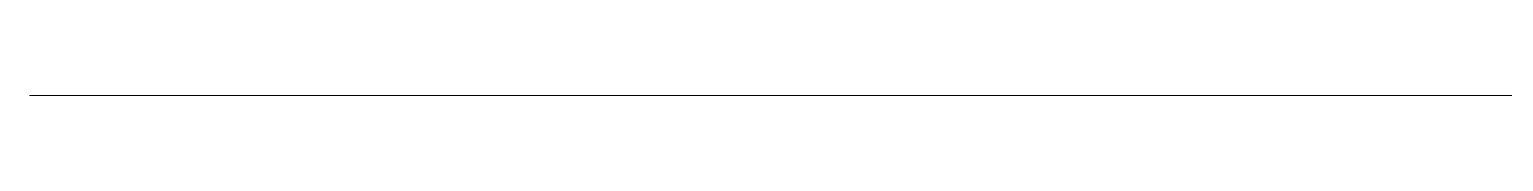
# Model space of a CAD drawing. Header units: metres. Extents: x 0 to 105485, y 0 to 425721.
# Drawn here: x 104743.215 to 104744.017, y 425156.426 to 425156.426 of the extents above; entities that cross this region are included whole.
import ezdxf

# ---------------------------------------------------------------- set-up
doc = ezdxf.new("R2010")
doc.units = ezdxf.units.M
doc.header["$MEASUREMENT"] = 0
doc.layers.add('B-XX-MO-ONDERZOEK_SONDERING-G', color=90, linetype='Continuous', lineweight=18)

msp = doc.modelspace()

# ---------------------------------------------------------------- linework, layer by layer
at = {"layer": 'B-XX-MO-ONDERZOEK_SONDERING-G', "color": 0, "true_color": 0xd62828}
for points in [[(104743.2466, 425156.426, 2.22), (104743.2874, 425156.426, 2.21), (104743.3861, 425156.426, 2.2), (104743.5102, 425156.426, 2.19), (104743.5962, 425156.426, 2.18), (104743.6458, 425156.426, 2.17), (104743.6787, 425156.426, 2.16), (104743.6783, 425156.426, 2.15), (104743.6724, 425156.426, 2.14), (104743.6632, 425156.426, 2.13), (104743.6525, 425156.426, 2.12), (104743.6379, 425156.426, 2.11), (104743.6077, 425156.426, 2.1), (104743.5903, 425156.426, 2.09), (104743.5713, 425156.426, 2.08), (104743.5483, 425156.426, 2.07), (104743.5281, 425156.426, 2.06), (104743.5043, 425156.426, 2.05), (104743.4821, 425156.426, 2.04), (104743.4428, 425156.426, 2.03), (104743.425, 425156.426, 2.02), (104743.4056, 425156.426, 2.01), (104743.3857, 425156.426, 2), (104743.3691, 425156.426, 1.99), (104743.354, 425156.426, 1.98), (104743.339, 425156.426, 1.97), (104743.3183, 425156.426, 1.96), (104743.2989, 425156.426, 1.95), (104743.2957, 425156.426, 1.94), (104743.2906, 425156.426, 1.93), (104743.2882, 425156.426, 1.92), (104743.2854, 425156.426, 1.91), (104743.2815, 425156.426, 1.9), (104743.2775, 425156.426, 1.89), (104743.2735, 425156.426, 1.88), (104743.2704, 425156.426, 1.87), (104743.2672, 425156.426, 1.86), (104743.2632, 425156.426, 1.85), (104743.2617, 425156.426, 1.84), (104743.2605, 425156.426, 1.83), (104743.2597, 425156.426, 1.82), (104743.2593, 425156.426, 1.81), (104743.2593, 425156.426, 1.8), (104743.2595, 425156.426, 1.79), (104743.2597, 425156.426, 1.78), (104743.2601, 425156.426, 1.77), (104743.2601, 425156.426, 1.76), (104743.2605, 425156.426, 1.75), (104743.2609, 425156.426, 1.74), (104743.2609, 425156.426, 1.73), (104743.2613, 425156.426, 1.72), (104743.2613, 425156.426, 1.71), (104743.2617, 425156.426, 1.7), (104743.2617, 425156.426, 1.69), (104743.2617, 425156.426, 1.68), (104743.2617, 425156.426, 1.67), (104743.2617, 425156.426, 1.66), (104743.2617, 425156.426, 1.65), (104743.262, 425156.426, 1.64), (104743.2636, 425156.426, 1.63), (104743.2636, 425156.426, 1.62), (104743.264, 425156.426, 1.61), (104743.2644, 425156.426, 1.6), (104743.2652, 425156.426, 1.59), (104743.2644, 425156.426, 1.58), (104743.2632, 425156.426, 1.57), (104743.2613, 425156.426, 1.56), (104743.2617, 425156.426, 1.55), (104743.2609, 425156.426, 1.54), (104743.2601, 425156.426, 1.53), (104743.2585, 425156.426, 1.52), (104743.2577, 425156.426, 1.51), (104743.2573, 425156.426, 1.5), (104743.2565, 425156.426, 1.49), (104743.2553, 425156.426, 1.48), (104743.2537, 425156.426, 1.47), (104743.2525, 425156.426, 1.46), (104743.2525, 425156.426, 1.45), (104743.2525, 425156.426, 1.44), (104743.2526, 425156.426, 1.43), (104743.2527, 425156.426, 1.42), (104743.2541, 425156.426, 1.41), (104743.2545, 425156.426, 1.4), (104743.2577, 425156.426, 1.39), (104743.264, 425156.426, 1.38), (104743.2708, 425156.426, 1.37), (104743.2779, 425156.426, 1.36), (104743.2918, 425156.426, 1.35), (104743.2981, 425156.426, 1.34), (104743.3029, 425156.426, 1.33), (104743.3084, 425156.426, 1.32), (104743.3124, 425156.426, 1.31), (104743.316, 425156.426, 1.3), (104743.3199, 425156.426, 1.29), (104743.3235, 425156.426, 1.28), (104743.3211, 425156.426, 1.27), (104743.3172, 425156.426, 1.26), (104743.3116, 425156.426, 1.25), (104743.3064, 425156.426, 1.241), (104743.3021, 425156.426, 1.231), (104743.2953, 425156.426, 1.221), (104743.2946, 425156.426, 1.211), (104743.2945, 425156.426, 1.201), (104743.2952, 425156.426, 1.191), (104743.2959, 425156.426, 1.181), (104743.2973, 425156.426, 1.171), (104743.2989, 425156.426, 1.161), (104743.2979, 425156.426, 1.151), (104743.298, 425156.426, 1.141), (104743.298, 425156.426, 1.131), (104743.2981, 425156.426, 1.121), (104743.2989, 425156.426, 1.111), (104743.3009, 425156.426, 1.101), (104743.3005, 425156.426, 1.091), (104743.2906, 425156.426, 1.081), (104743.2898, 425156.426, 1.071), (104743.2898, 425156.426, 1.061), (104743.2898, 425156.426, 1.051), (104743.2898, 425156.426, 1.041), (104743.2899, 425156.426, 1.031), (104743.29, 425156.426, 1.021), (104743.291, 425156.426, 1.011), (104743.2914, 425156.426, 1.001), (104743.2922, 425156.426, 0.991), (104743.2918, 425156.426, 0.981), (104743.2906, 425156.426, 0.971), (104743.2886, 425156.426, 0.961), (104743.2878, 425156.426, 0.951), (104743.287, 425156.426, 0.941), (104743.2866, 425156.426, 0.931), (104743.2858, 425156.426, 0.921), (104743.2846, 425156.426, 0.911), (104743.2831, 425156.426, 0.901), (104743.2823, 425156.426, 0.891), (104743.2823, 425156.426, 0.881), (104743.2822, 425156.426, 0.871), (104743.2823, 425156.426, 0.861), (104743.2823, 425156.426, 0.851), (104743.2823, 425156.426, 0.841), (104743.2827, 425156.426, 0.831), (104743.2823, 425156.426, 0.821), (104743.2807, 425156.426, 0.811), (104743.2779, 425156.426, 0.801), (104743.2771, 425156.426, 0.791), (104743.2751, 425156.426, 0.781), (104743.2748, 425156.426, 0.771), (104743.2749, 425156.426, 0.761), (104743.2749, 425156.426, 0.751), (104743.2751, 425156.426, 0.741), (104743.2755, 425156.426, 0.731), (104743.2767, 425156.426, 0.721), (104743.2771, 425156.426, 0.711), (104743.2775, 425156.426, 0.701), (104743.2773, 425156.426, 0.691), (104743.2771, 425156.426, 0.681), (104743.2771, 425156.426, 0.671), (104743.2763, 425156.426, 0.661), (104743.2759, 425156.426, 0.651), (104743.2743, 425156.426, 0.641), (104743.2724, 425156.426, 0.631), (104743.2704, 425156.426, 0.621), (104743.2684, 425156.426, 0.611), (104743.2644, 425156.426, 0.601), (104743.2617, 425156.426, 0.591), (104743.2601, 425156.426, 0.581), (104743.2585, 425156.426, 0.571), (104743.2565, 425156.426, 0.561), (104743.2545, 425156.426, 0.551), (104743.2517, 425156.426, 0.541), (104743.2458, 425156.426, 0.531), (104743.2434, 425156.426, 0.521), (104743.2414, 425156.426, 0.511), (104743.2387, 425156.426, 0.501), (104743.2367, 425156.426, 0.491), (104743.2355, 425156.426, 0.481), (104743.2353, 425156.426, 0.471), (104743.2352, 425156.426, 0.461), (104743.2354, 425156.426, 0.451), (104743.2357, 425156.426, 0.441), (104743.2363, 425156.426, 0.431), (104743.2367, 425156.426, 0.421), (104743.2363, 425156.426, 0.411), (104743.2359, 425156.426, 0.401), (104743.2351, 425156.426, 0.391), (104743.2335, 425156.426, 0.381), (104743.2334, 425156.426, 0.371), (104743.2334, 425156.426, 0.361), (104743.2335, 425156.426, 0.351), (104743.2335, 425156.426, 0.341), (104743.2343, 425156.426, 0.331), (104743.2347, 425156.426, 0.321), (104743.2351, 425156.426, 0.311), (104743.2355, 425156.426, 0.301), (104743.2363, 425156.426, 0.291), (104743.2367, 425156.426, 0.281), (104743.2367, 425156.426, 0.271), (104743.2371, 425156.426, 0.261), (104743.2369, 425156.426, 0.251), (104743.2367, 425156.426, 0.241), (104743.2367, 425156.426, 0.231), (104743.2359, 425156.426, 0.221), (104743.2351, 425156.426, 0.211), (104743.2335, 425156.426, 0.201), (104743.233, 425156.426, 0.191), (104743.233, 425156.426, 0.181), (104743.2331, 425156.426, 0.171), (104743.2332, 425156.426, 0.161), (104743.2335, 425156.426, 0.151), (104743.2351, 425156.426, 0.141), (104743.2375, 425156.426, 0.131), (104743.2387, 425156.426, 0.121), (104743.2398, 425156.426, 0.111), (104743.241, 425156.426, 0.101), (104743.241, 425156.426, 0.091), (104743.2414, 425156.426, 0.081), (104743.2426, 425156.426, 0.071), (104743.2442, 425156.426, 0.061), (104743.2454, 425156.426, 0.051), (104743.2482, 425156.426, 0.041), (104743.2498, 425156.426, 0.031), (104743.2506, 425156.426, 0.021), (104743.2504, 425156.426, 0.011), (104743.2502, 425156.426, 0.001), (104743.2502, 425156.426, -0.009), (104743.2498, 425156.426, -0.019), (104743.2494, 425156.426, -0.029), (104743.2498, 425156.426, -0.039), (104743.2492, 425156.426, -0.049), (104743.2486, 425156.426, -0.059), (104743.247, 425156.426, -0.069), (104743.2438, 425156.426, -0.079), (104743.2422, 425156.426, -0.089), (104743.2406, 425156.426, -0.099), (104743.2387, 425156.426, -0.109), (104743.2367, 425156.426, -0.119), (104743.2311, 425156.426, -0.129), (104743.2287, 425156.426, -0.139), (104743.2264, 425156.426, -0.149), (104743.2248, 425156.426, -0.159), (104743.2236, 425156.426, -0.169), (104743.222, 425156.426, -0.179), (104743.2208, 425156.426, -0.189), (104743.2184, 425156.426, -0.199), (104743.2176, 425156.426, -0.209), (104743.2173, 425156.426, -0.219), (104743.2165, 425156.426, -0.229), (104743.2161, 425156.426, -0.239), (104743.2157, 425156.426, -0.249), (104743.2153, 425156.426, -0.259), (104743.2151, 425156.426, -0.269), (104743.215, 425156.426, -0.279), (104743.215, 425156.426, -0.289), (104743.215, 425156.426, -0.299), (104743.215, 425156.426, -0.309), (104743.2151, 425156.426, -0.319), (104743.2153, 425156.426, -0.329), (104743.2157, 425156.426, -0.339), (104743.2157, 425156.426, -0.349), (104743.2161, 425156.426, -0.359), (104743.2165, 425156.426, -0.369), (104743.2169, 425156.426, -0.379), (104743.2173, 425156.426, -0.389), (104743.218, 425156.426, -0.399), (104743.2188, 425156.426, -0.409), (104743.2216, 425156.426, -0.419), (104743.2244, 425156.426, -0.429), (104743.2303, 425156.426, -0.439), (104743.2406, 425156.426, -0.449), (104743.247, 425156.426, -0.459), (104743.2494, 425156.426, -0.469), (104743.2509, 425156.426, -0.478), (104743.2509, 425156.426, -0.488), (104743.2581, 425156.426, -0.498), (104743.2712, 425156.426, -0.508), (104743.2862, 425156.426, -0.518), (104743.2993, 425156.426, -0.528), (104743.3092, 425156.426, -0.538), (104743.3187, 425156.426, -0.548), (104743.3314, 425156.426, -0.558), (104743.3334, 425156.426, -0.568), (104743.333, 425156.426, -0.578), (104743.3326, 425156.426, -0.588), (104743.3318, 425156.426, -0.598), (104743.3286, 425156.426, -0.608), (104743.3136, 425156.426, -0.618), (104743.3049, 425156.426, -0.628), (104743.2953, 425156.426, -0.638), (104743.2902, 425156.426, -0.648), (104743.2882, 425156.426, -0.658), (104743.2854, 425156.426, -0.668), (104743.2835, 425156.426, -0.678), (104743.2775, 425156.426, -0.688), (104743.2747, 425156.426, -0.698), (104743.2731, 425156.426, -0.708), (104743.2716, 425156.426, -0.718), (104743.2708, 425156.426, -0.728), (104743.2704, 425156.426, -0.738), (104743.2684, 425156.426, -0.748), (104743.2676, 425156.426, -0.758), (104743.2664, 425156.426, -0.768), (104743.2644, 425156.426, -0.778), (104743.2636, 425156.426, -0.788), (104743.2636, 425156.426, -0.798), (104743.2632, 425156.426, -0.808), (104743.2613, 425156.426, -0.818), (104743.2611, 425156.426, -0.828), (104743.2609, 425156.426, -0.838), (104743.2609, 425156.426, -0.848), (104743.2609, 425156.426, -0.858), (104743.2609, 425156.426, -0.868), (104743.2609, 425156.426, -0.878), (104743.2609, 425156.426, -0.888), (104743.2601, 425156.426, -0.898), (104743.2585, 425156.426, -0.908), (104743.2573, 425156.426, -0.918), (104743.2565, 425156.426, -0.928), (104743.2549, 425156.426, -0.938), (104743.2521, 425156.426, -0.948), (104743.2513, 425156.426, -0.958), (104743.2513, 425156.426, -0.968), (104743.2508, 425156.426, -0.978), (104743.2505, 425156.426, -0.988), (104743.2505, 425156.426, -0.998), (104743.2507, 425156.426, -1.008), (104743.2509, 425156.426, -1.018), (104743.2506, 425156.426, -1.028), (104743.2494, 425156.426, -1.038), (104743.2491, 425156.426, -1.048), (104743.249, 425156.426, -1.058), (104743.2492, 425156.426, -1.068), (104743.2494, 425156.426, -1.078), (104743.2498, 425156.426, -1.088), (104743.2509, 425156.426, -1.098), (104743.2525, 425156.426, -1.108), (104743.2533, 425156.426, -1.118), (104743.2533, 425156.426, -1.128), (104743.2525, 425156.426, -1.138), (104743.2521, 425156.426, -1.148), (104743.2513, 425156.426, -1.158), (104743.2502, 425156.426, -1.168), (104743.2458, 425156.426, -1.178), (104743.2458, 425156.426, -1.188), (104743.2458, 425156.426, -1.198), (104743.2458, 425156.426, -1.208), (104743.2458, 425156.426, -1.218), (104743.2462, 425156.426, -1.228), (104743.2466, 425156.426, -1.238), (104743.2494, 425156.426, -1.248), (104743.2509, 425156.426, -1.258), (104743.2521, 425156.426, -1.268), (104743.2525, 425156.426, -1.278), (104743.2529, 425156.426, -1.288), (104743.2521, 425156.426, -1.298), (104743.2513, 425156.426, -1.308), (104743.2498, 425156.426, -1.318), (104743.2494, 425156.426, -1.328), (104743.2494, 425156.426, -1.338), (104743.2498, 425156.426, -1.348), (104743.2502, 425156.426, -1.358), (104743.2509, 425156.426, -1.368), (104743.2525, 425156.426, -1.378), (104743.2525, 425156.426, -1.388), (104743.2527, 425156.426, -1.398), (104743.2528, 425156.426, -1.408), (104743.2534, 425156.426, -1.418), (104743.2545, 425156.426, -1.428), (104743.2573, 425156.426, -1.438), (104743.2601, 425156.426, -1.447), (104743.266, 425156.426, -1.457), (104743.2692, 425156.426, -1.467), (104743.2724, 425156.426, -1.477), (104743.2747, 425156.426, -1.487), (104743.2759, 425156.426, -1.497), (104743.2751, 425156.426, -1.507), (104743.272, 425156.426, -1.517), (104743.268, 425156.426, -1.527), (104743.2656, 425156.426, -1.537), (104743.262, 425156.426, -1.547), (104743.2589, 425156.426, -1.557), (104743.2569, 425156.426, -1.567), (104743.2557, 425156.426, -1.577), (104743.2554, 425156.426, -1.587), (104743.2552, 425156.426, -1.597), (104743.2554, 425156.426, -1.607), (104743.2555, 425156.426, -1.617), (104743.2565, 425156.426, -1.627), (104743.2597, 425156.426, -1.637), (104743.2644, 425156.426, -1.647), (104743.2696, 425156.426, -1.657), (104743.2803, 425156.426, -1.667), (104743.2799, 425156.426, -1.677), (104743.2755, 425156.426, -1.687), (104743.2742, 425156.426, -1.697), (104743.2743, 425156.426, -1.707), (104743.2744, 425156.426, -1.717), (104743.2749, 425156.426, -1.727), (104743.2759, 425156.426, -1.737), (104743.2791, 425156.426, -1.747), (104743.2799, 425156.426, -1.757), (104743.2795, 425156.426, -1.767), (104743.2795, 425156.426, -1.777), (104743.2787, 425156.426, -1.787), (104743.272, 425156.426, -1.797), (104743.2684, 425156.426, -1.807), (104743.2652, 425156.426, -1.817), (104743.2632, 425156.426, -1.827), (104743.2617, 425156.426, -1.837), (104743.2597, 425156.426, -1.847), (104743.2581, 425156.426, -1.857), (104743.2537, 425156.426, -1.867), (104743.2521, 425156.426, -1.877), (104743.2509, 425156.426, -1.887), (104743.2506, 425156.426, -1.897), (104743.249, 425156.426, -1.907), (104743.2474, 425156.426, -1.917), (104743.2462, 425156.426, -1.927), (104743.245, 425156.426, -1.937), (104743.245, 425156.426, -1.947), (104743.245, 425156.426, -1.957), (104743.245, 425156.426, -1.967), (104743.245, 425156.426, -1.977), (104743.245, 425156.426, -1.987), (104743.2478, 425156.426, -1.997), (104743.2517, 425156.426, -2.007), (104743.2565, 425156.426, -2.017), (104743.2609, 425156.426, -2.027), (104743.2624, 425156.426, -2.037), (104743.2619, 425156.426, -2.047), (104743.2613, 425156.426, -2.057), (104743.2613, 425156.426, -2.067), (104743.2601, 425156.426, -2.077), (104743.2585, 425156.426, -2.087), (104743.2565, 425156.426, -2.097), (104743.2547, 425156.426, -2.107), (104743.2538, 425156.426, -2.117), (104743.2537, 425156.426, -2.127), (104743.2537, 425156.426, -2.137), (104743.2537, 425156.426, -2.147), (104743.2573, 425156.426, -2.157), (104743.2624, 425156.426, -2.167), (104743.268, 425156.426, -2.177), (104743.268, 425156.426, -2.187), (104743.2652, 425156.426, -2.197), (104743.2636, 425156.426, -2.207), (104743.2613, 425156.426, -2.217), (104743.2593, 425156.426, -2.227), (104743.2577, 425156.426, -2.237), (104743.2553, 425156.426, -2.247), (104743.2533, 425156.426, -2.257), (104743.2517, 425156.426, -2.267), (104743.2509, 425156.426, -2.277), (104743.2504, 425156.426, -2.287), (104743.2502, 425156.426, -2.297), (104743.2503, 425156.426, -2.306), (104743.2505, 425156.426, -2.316), (104743.2513, 425156.426, -2.326), (104743.2509, 425156.426, -2.336), (104743.2508, 425156.426, -2.346), (104743.2507, 425156.426, -2.356), (104743.2508, 425156.426, -2.366), (104743.2508, 425156.426, -2.376), (104743.2513, 425156.426, -2.386), (104743.2517, 425156.426, -2.396), (104743.2502, 425156.426, -2.406), (104743.2482, 425156.426, -2.416), (104743.2446, 425156.426, -2.426), (104743.2418, 425156.426, -2.436), (104743.2402, 425156.426, -2.446), (104743.2383, 425156.426, -2.456), (104743.2359, 425156.426, -2.466), (104743.2351, 425156.426, -2.476), (104743.2347, 425156.426, -2.486), (104743.2347, 425156.426, -2.496), (104743.2347, 425156.426, -2.506), (104743.2347, 425156.426, -2.516), (104743.2355, 425156.426, -2.526), (104743.2379, 425156.426, -2.536), (104743.2387, 425156.426, -2.546), (104743.2383, 425156.426, -2.556), (104743.2375, 425156.426, -2.566), (104743.2375, 425156.426, -2.576), (104743.2363, 425156.426, -2.586), (104743.2339, 425156.426, -2.596), (104743.2337, 425156.426, -2.606), (104743.2336, 425156.426, -2.616), (104743.2335, 425156.426, -2.626), (104743.2335, 425156.426, -2.636), (104743.2335, 425156.426, -2.646), (104743.2335, 425156.426, -2.656), (104743.2336, 425156.426, -2.666), (104743.2336, 425156.426, -2.676), (104743.2337, 425156.426, -2.686), (104743.2339, 425156.426, -2.696), (104743.2351, 425156.426, -2.706), (104743.2351, 425156.426, -2.716), (104743.2343, 425156.426, -2.726), (104743.2341, 425156.426, -2.736), (104743.2339, 425156.426, -2.746), (104743.2335, 425156.426, -2.756), (104743.2335, 425156.426, -2.766), (104743.2335, 425156.426, -2.776), (104743.2343, 425156.426, -2.786), (104743.2351, 425156.426, -2.796), (104743.2375, 425156.426, -2.806), (104743.2391, 425156.426, -2.816), (104743.2395, 425156.426, -2.826), (104743.2375, 425156.426, -2.836), (104743.2365, 425156.426, -2.846), (104743.2364, 425156.426, -2.856), (104743.2363, 425156.426, -2.866), (104743.2364, 425156.426, -2.876), (104743.2365, 425156.426, -2.886), (104743.2367, 425156.426, -2.896), (104743.2375, 425156.426, -2.906), (104743.2375, 425156.426, -2.916), (104743.2376, 425156.426, -2.926), (104743.2377, 425156.426, -2.936), (104743.238, 425156.426, -2.946), (104743.2387, 425156.426, -2.956), (104743.2383, 425156.426, -2.966), (104743.2385, 425156.426, -2.976), (104743.2387, 425156.426, -2.986), (104743.241, 425156.426, -2.996), (104743.2458, 425156.426, -3.006), (104743.247, 425156.426, -3.016), (104743.247, 425156.426, -3.026), (104743.2458, 425156.426, -3.036), (104743.2454, 425156.426, -3.046), (104743.2454, 425156.426, -3.056), (104743.2454, 425156.426, -3.066), (104743.2454, 425156.426, -3.076), (104743.2442, 425156.426, -3.086), (104743.243, 425156.426, -3.096), (104743.2422, 425156.426, -3.105), (104743.2395, 425156.426, -3.115), (104743.2387, 425156.426, -3.125), (104743.2382, 425156.426, -3.135), (104743.2382, 425156.426, -3.145), (104743.2382, 425156.426, -3.155), (104743.2391, 425156.426, -3.165), (104743.2375, 425156.426, -3.175), (104743.2371, 425156.426, -3.185), (104743.2367, 425156.426, -3.195), (104743.2367, 425156.426, -3.205), (104743.2363, 425156.426, -3.215), (104743.2361, 425156.426, -3.225), (104743.2359, 425156.426, -3.235), (104743.2359, 425156.426, -3.245), (104743.2357, 425156.426, -3.255), (104743.2357, 425156.426, -3.265), (104743.2357, 425156.426, -3.275), (104743.2357, 425156.426, -3.285), (104743.2357, 425156.426, -3.295), (104743.2359, 425156.426, -3.305), (104743.2367, 425156.426, -3.315), (104743.2371, 425156.426, -3.325), (104743.2371, 425156.426, -3.335), (104743.2371, 425156.426, -3.345), (104743.2371, 425156.426, -3.355), (104743.2371, 425156.426, -3.365), (104743.2371, 425156.426, -3.375), (104743.2371, 425156.426, -3.385), (104743.2371, 425156.426, -3.395), (104743.2375, 425156.426, -3.405), (104743.2375, 425156.426, -3.415), (104743.2375, 425156.426, -3.425), (104743.2371, 425156.426, -3.435), (104743.2367, 425156.426, -3.445), (104743.2367, 425156.426, -3.455), (104743.2367, 425156.426, -3.465), (104743.2369, 425156.426, -3.475), (104743.2371, 425156.426, -3.485), (104743.2375, 425156.426, -3.495), (104743.2383, 425156.426, -3.505), (104743.2395, 425156.426, -3.515), (104743.241, 425156.426, -3.525), (104743.2422, 425156.426, -3.535), (104743.2422, 425156.426, -3.545), (104743.2426, 425156.426, -3.555), (104743.243, 425156.426, -3.565), (104743.2438, 425156.426, -3.575), (104743.2434, 425156.426, -3.585), (104743.2435, 425156.426, -3.595), (104743.2435, 425156.426, -3.605), (104743.2436, 425156.426, -3.615), (104743.2442, 425156.426, -3.625), (104743.2454, 425156.426, -3.635), (104743.2462, 425156.426, -3.645), (104743.247, 425156.426, -3.655), (104743.2478, 425156.426, -3.665), (104743.2482, 425156.426, -3.675), (104743.249, 425156.426, -3.685), (104743.2506, 425156.426, -3.695), (104743.2529, 425156.426, -3.705), (104743.2533, 425156.426, -3.715), (104743.2537, 425156.426, -3.725), (104743.2581, 425156.426, -3.735), (104743.2597, 425156.426, -3.745), (104743.2609, 425156.426, -3.755), (104743.2609, 425156.426, -3.765), (104743.2613, 425156.426, -3.775), (104743.2624, 425156.426, -3.785), (104743.2644, 425156.426, -3.794), (104743.266, 425156.426, -3.804), (104743.268, 425156.426, -3.814), (104743.2692, 425156.426, -3.824), (104743.2696, 425156.426, -3.834), (104743.2696, 425156.426, -3.844), (104743.2701, 425156.426, -3.854), (104743.2707, 425156.426, -3.864), (104743.272, 425156.426, -3.874), (104743.2755, 425156.426, -3.884), (104743.2799, 425156.426, -3.894), (104743.2858, 425156.426, -3.904), (104743.2922, 425156.426, -3.914), (104743.2969, 425156.426, -3.924), (104743.3068, 425156.426, -3.934), (104743.3072, 425156.426, -3.944), (104743.3057, 425156.426, -3.954), (104743.3029, 425156.426, -3.964), (104743.2981, 425156.426, -3.974), (104743.291, 425156.426, -3.984), (104743.2854, 425156.426, -3.994), (104743.2759, 425156.426, -4.004), (104743.2712, 425156.426, -4.014), (104743.2664, 425156.426, -4.024), (104743.2597, 425156.426, -4.034), (104743.2609, 425156.426, -4.044), (104743.2589, 425156.426, -4.054), (104743.2583, 425156.426, -4.064), (104743.2582, 425156.426, -4.074), (104743.2581, 425156.426, -4.084), (104743.2581, 425156.426, -4.094), (104743.2585, 425156.426, -4.104), (104743.2577, 425156.426, -4.114), (104743.2541, 425156.426, -4.124), (104743.2541, 425156.426, -4.134), (104743.2541, 425156.426, -4.144), (104743.2541, 425156.426, -4.154), (104743.2553, 425156.426, -4.164), (104743.2585, 425156.426, -4.174), (104743.2589, 425156.426, -4.184), (104743.2573, 425156.426, -4.194), (104743.2561, 425156.426, -4.204), (104743.2541, 425156.426, -4.214), (104743.2541, 425156.426, -4.224), (104743.2529, 425156.426, -4.234), (104743.2502, 425156.426, -4.244), (104743.249, 425156.426, -4.254), (104743.2478, 425156.426, -4.264), (104743.2466, 425156.426, -4.274), (104743.2458, 425156.426, -4.284), (104743.245, 425156.426, -4.294), (104743.2448, 425156.426, -4.304), (104743.2448, 425156.426, -4.314), (104743.2448, 425156.426, -4.324), (104743.2448, 425156.426, -4.334), (104743.2448, 425156.426, -4.344), (104743.245, 425156.426, -4.354), (104743.2454, 425156.426, -4.364), (104743.2455, 425156.426, -4.374), (104743.2456, 425156.426, -4.384), (104743.2462, 425156.426, -4.394), (104743.2482, 425156.426, -4.404), (104743.2502, 425156.426, -4.413), (104743.2525, 425156.426, -4.423), (104743.2561, 425156.426, -4.433), (104743.2628, 425156.426, -4.443), (104743.2775, 425156.426, -4.453), (104743.2827, 425156.426, -4.463), (104743.287, 425156.426, -4.473), (104743.2898, 425156.426, -4.483), (104743.291, 425156.426, -4.493), (104743.2902, 425156.426, -4.503), (104743.287, 425156.426, -4.513), (104743.2771, 425156.426, -4.523), (104743.272, 425156.426, -4.533), (104743.2684, 425156.426, -4.543), (104743.266, 425156.426, -4.553), (104743.2644, 425156.426, -4.563), (104743.2636, 425156.426, -4.573), (104743.2628, 425156.426, -4.583), (104743.2626, 425156.426, -4.593), (104743.2626, 425156.426, -4.603), (104743.2626, 425156.426, -4.613), (104743.2626, 425156.426, -4.623), (104743.2627, 425156.426, -4.633), (104743.2628, 425156.426, -4.643), (104743.2632, 425156.426, -4.653), (104743.2644, 425156.426, -4.663), (104743.2656, 425156.426, -4.673), (104743.266, 425156.426, -4.683), (104743.2672, 425156.426, -4.693), (104743.2684, 425156.426, -4.703), (104743.2696, 425156.426, -4.713), (104743.2724, 425156.426, -4.723), (104743.2735, 425156.426, -4.733), (104743.2743, 425156.426, -4.743), (104743.2759, 425156.426, -4.753), (104743.2775, 425156.426, -4.763), (104743.2787, 425156.426, -4.773), (104743.2807, 425156.426, -4.783), (104743.3013, 425156.426, -4.793), (104743.3108, 425156.426, -4.803), (104743.3172, 425156.426, -4.813), (104743.3219, 425156.426, -4.823), (104743.3279, 425156.426, -4.833), (104743.3306, 425156.426, -4.843), (104743.3263, 425156.426, -4.853), (104743.3183, 425156.426, -4.863), (104743.3088, 425156.426, -4.873), (104743.3029, 425156.426, -4.883), (104743.2989, 425156.426, -4.893), (104743.298, 425156.426, -4.903), (104743.2975, 425156.426, -4.913), (104743.2974, 425156.426, -4.923), (104743.2975, 425156.426, -4.933), (104743.2977, 425156.426, -4.943), (104743.2993, 425156.426, -4.953), (104743.3001, 425156.426, -4.962), (104743.2989, 425156.426, -4.972), (104743.2934, 425156.426, -4.982), (104743.2906, 425156.426, -4.992), (104743.2901, 425156.426, -5.002), (104743.2899, 425156.426, -5.012), (104743.2902, 425156.426, -5.022), (104743.2904, 425156.426, -5.032), (104743.2977, 425156.426, -5.042), (104743.2985, 425156.426, -5.052), (104743.2989, 425156.426, -5.062), (104743.3005, 425156.426, -5.072), (104743.3025, 425156.426, -5.082), (104743.3037, 425156.426, -5.092), (104743.3064, 425156.426, -5.102), (104743.3132, 425156.426, -5.112), (104743.329, 425156.426, -5.122), (104743.3366, 425156.426, -5.132), (104743.3445, 425156.426, -5.142), (104743.3512, 425156.426, -5.152), (104743.3512, 425156.426, -5.162), (104743.3532, 425156.426, -5.172), (104743.354, 425156.426, -5.182), (104743.3445, 425156.426, -5.192), (104743.3409, 425156.426, -5.202), (104743.3362, 425156.426, -5.212), (104743.3326, 425156.426, -5.222), (104743.331, 425156.426, -5.232), (104743.3283, 425156.426, -5.242), (104743.3231, 425156.426, -5.252), (104743.3231, 425156.426, -5.261), (104743.3231, 425156.426, -5.271), (104743.3237, 425156.426, -5.281), (104743.3243, 425156.426, -5.291), (104743.333, 425156.426, -5.301), (104743.335, 425156.426, -5.311), (104743.3271, 425156.426, -5.321), (104743.3199, 425156.426, -5.331), (104743.3124, 425156.426, -5.341), (104743.3057, 425156.426, -5.351), (104743.2997, 425156.426, -5.361), (104743.2938, 425156.426, -5.371), (104743.2926, 425156.426, -5.381), (104743.2886, 425156.426, -5.391), (104743.2858, 425156.426, -5.401), (104743.2835, 425156.426, -5.411), (104743.2803, 425156.426, -5.421), (104743.2779, 425156.426, -5.431), (104743.2775, 425156.426, -5.441), (104743.2763, 425156.426, -5.451), (104743.2759, 425156.426, -5.461), (104743.2747, 425156.426, -5.471), (104743.2739, 425156.426, -5.481), (104743.2731, 425156.426, -5.491), (104743.273, 425156.426, -5.501), (104743.2729, 425156.426, -5.511), (104743.2729, 425156.426, -5.521), (104743.2729, 425156.426, -5.53), (104743.2731, 425156.426, -5.54), (104743.2731, 425156.426, -5.55), (104743.2743, 425156.426, -5.56), (104743.2839, 425156.426, -5.57), (104743.2914, 425156.426, -5.58), (104743.2977, 425156.426, -5.59), (104743.2981, 425156.426, -5.6), (104743.295, 425156.426, -5.61), (104743.2914, 425156.426, -5.62), (104743.2866, 425156.426, -5.63), (104743.2831, 425156.426, -5.64), (104743.2815, 425156.426, -5.65), (104743.2807, 425156.426, -5.66), (104743.2808, 425156.426, -5.67), (104743.2808, 425156.426, -5.68), (104743.2809, 425156.426, -5.69), (104743.2815, 425156.426, -5.7), (104743.2827, 425156.426, -5.71), (104743.2831, 425156.426, -5.72), (104743.285, 425156.426, -5.73), (104743.2862, 425156.426, -5.74), (104743.289, 425156.426, -5.75), (104743.2926, 425156.426, -5.76), (104743.2965, 425156.426, -5.77), (104743.3021, 425156.426, -5.78), (104743.3104, 425156.426, -5.79), (104743.3128, 425156.426, -5.8), (104743.3144, 425156.426, -5.809), (104743.312, 425156.426, -5.819), (104743.3096, 425156.426, -5.829), (104743.3068, 425156.426, -5.839), (104743.3053, 425156.426, -5.849), (104743.2965, 425156.426, -5.859), (104743.2938, 425156.426, -5.869), (104743.2902, 425156.426, -5.879), (104743.29, 425156.426, -5.889), (104743.2899, 425156.426, -5.899), (104743.2898, 425156.426, -5.909), (104743.2914, 425156.426, -5.919), (104743.293, 425156.426, -5.929), (104743.2938, 425156.426, -5.939), (104743.2953, 425156.426, -5.949), (104743.2973, 425156.426, -5.959), (104743.2965, 425156.426, -5.969), (104743.2961, 425156.426, -5.979), (104743.2957, 425156.426, -5.989), (104743.2953, 425156.426, -5.999), (104743.2952, 425156.426, -6.009), (104743.2951, 425156.426, -6.019), (104743.295, 425156.426, -6.029), (104743.2965, 425156.426, -6.039), (104743.2942, 425156.426, -6.049), (104743.2926, 425156.426, -6.059), (104743.2914, 425156.426, -6.069), (104743.2898, 425156.426, -6.079), (104743.2898, 425156.426, -6.089), (104743.2894, 425156.426, -6.098), (104743.2886, 425156.426, -6.108), (104743.2886, 425156.426, -6.118), (104743.2886, 425156.426, -6.128), (104743.2886, 425156.426, -6.138), (104743.2886, 425156.426, -6.148), (104743.289, 425156.426, -6.158), (104743.289, 425156.426, -6.168), (104743.2891, 425156.426, -6.178), (104743.2891, 425156.426, -6.188), (104743.2894, 425156.426, -6.198), (104743.2898, 425156.426, -6.208), (104743.289, 425156.426, -6.218), (104743.2886, 425156.426, -6.228), (104743.2886, 425156.426, -6.238), (104743.2874, 425156.426, -6.248), (104743.2874, 425156.426, -6.258), (104743.2874, 425156.426, -6.268), (104743.2878, 425156.426, -6.278), (104743.2882, 425156.426, -6.288), (104743.2918, 425156.426, -6.298), (104743.2957, 425156.426, -6.308), (104743.3013, 425156.426, -6.318), (104743.3041, 425156.426, -6.328), (104743.3049, 425156.426, -6.338), (104743.3049, 425156.426, -6.348), (104743.3049, 425156.426, -6.358), (104743.3057, 425156.426, -6.368), (104743.3037, 425156.426, -6.378), (104743.2997, 425156.426, -6.388), (104743.2961, 425156.426, -6.398), (104743.293, 425156.426, -6.407), (104743.2922, 425156.426, -6.417), (104743.2919, 425156.426, -6.427), (104743.2922, 425156.426, -6.437), (104743.2924, 425156.426, -6.447), (104743.293, 425156.426, -6.457), (104743.3001, 425156.426, -6.467), (104743.3021, 425156.426, -6.477), (104743.3061, 425156.426, -6.487), (104743.3057, 425156.426, -6.497), (104743.3064, 425156.426, -6.507), (104743.3049, 425156.426, -6.517), (104743.3045, 425156.426, -6.527), (104743.3005, 425156.426, -6.537), (104743.2993, 425156.426, -6.547), (104743.2994, 425156.426, -6.557), (104743.2995, 425156.426, -6.567), (104743.3004, 425156.426, -6.577), (104743.3021, 425156.426, -6.587), (104743.3057, 425156.426, -6.597), (104743.31, 425156.426, -6.607), (104743.3104, 425156.426, -6.617), (104743.31, 425156.426, -6.627), (104743.3088, 425156.426, -6.637), (104743.3068, 425156.426, -6.647), (104743.3037, 425156.426, -6.657), (104743.2985, 425156.426, -6.667), (104743.2953, 425156.426, -6.677), (104743.2922, 425156.426, -6.687), (104743.291, 425156.426, -6.697), (104743.2894, 425156.426, -6.707), (104743.2886, 425156.426, -6.716), (104743.2866, 425156.426, -6.726), (104743.2811, 425156.426, -6.736), (104743.2791, 425156.426, -6.746), (104743.2779, 425156.426, -6.756), (104743.2775, 425156.426, -6.766), (104743.2773, 425156.426, -6.776), (104743.2773, 425156.426, -6.786), (104743.2773, 425156.426, -6.796), (104743.2773, 425156.426, -6.806), (104743.2779, 425156.426, -6.816), (104743.2791, 425156.426, -6.826), (104743.2799, 425156.426, -6.836), (104743.2807, 425156.426, -6.846), (104743.2823, 425156.426, -6.856), (104743.2846, 425156.426, -6.866), (104743.287, 425156.426, -6.876), (104743.2874, 425156.426, -6.886), (104743.2882, 425156.426, -6.896), (104743.289, 425156.426, -6.906), (104743.2902, 425156.426, -6.916), (104743.2914, 425156.426, -6.926), (104743.2918, 425156.426, -6.936), (104743.2926, 425156.426, -6.946), (104743.2942, 425156.426, -6.956), (104743.295, 425156.426, -6.966), (104743.2957, 425156.426, -6.976), (104743.2969, 425156.426, -6.986), (104743.2973, 425156.426, -6.996), (104743.2973, 425156.426, -7.006), (104743.2989, 425156.426, -7.016), (104743.3005, 425156.426, -7.026), (104743.3021, 425156.426, -7.035), (104743.3037, 425156.426, -7.045), (104743.3088, 425156.426, -7.055), (104743.3136, 425156.426, -7.065), (104743.3215, 425156.426, -7.075), (104743.333, 425156.426, -7.085), (104743.3493, 425156.426, -7.095), (104743.3746, 425156.426, -7.105), (104743.3802, 425156.426, -7.115), (104743.3853, 425156.426, -7.125), (104743.3952, 425156.426, -7.135), (104743.4036, 425156.426, -7.145), (104743.4083, 425156.426, -7.155), (104743.4214, 425156.426, -7.165), (104743.4171, 425156.426, -7.175), (104743.4004, 425156.426, -7.185), (104743.3933, 425156.426, -7.195), (104743.3818, 425156.426, -7.205), (104743.3738, 425156.426, -7.215), (104743.3655, 425156.426, -7.225), (104743.3354, 425156.426, -7.235), (104743.3275, 425156.426, -7.245), (104743.3175, 425156.426, -7.255), (104743.3112, 425156.426, -7.265), (104743.3088, 425156.426, -7.275), (104743.3053, 425156.426, -7.285), (104743.3041, 425156.426, -7.295), (104743.3017, 425156.426, -7.305), (104743.2981, 425156.426, -7.315), (104743.2961, 425156.426, -7.325), (104743.2946, 425156.426, -7.335), (104743.2926, 425156.426, -7.345), (104743.2914, 425156.426, -7.355), (104743.291, 425156.426, -7.364), (104743.2908, 425156.426, -7.374), (104743.2906, 425156.426, -7.384), (104743.2906, 425156.426, -7.394), (104743.2902, 425156.426, -7.404), (104743.2898, 425156.426, -7.414), (104743.2898, 425156.426, -7.424), (104743.2894, 425156.426, -7.434), (104743.2894, 425156.426, -7.444), (104743.289, 425156.426, -7.454), (104743.289, 425156.426, -7.464), (104743.2886, 425156.426, -7.474), (104743.2886, 425156.426, -7.484), (104743.2882, 425156.426, -7.494), (104743.2882, 425156.426, -7.504), (104743.287, 425156.426, -7.514), (104743.287, 425156.426, -7.524), (104743.2862, 425156.426, -7.534), (104743.2854, 425156.426, -7.544), (104743.285, 425156.426, -7.554), (104743.2846, 425156.426, -7.564), (104743.2846, 425156.426, -7.574), (104743.2839, 425156.426, -7.584), (104743.2835, 425156.426, -7.594), (104743.2827, 425156.426, -7.604), (104743.2819, 425156.426, -7.614), (104743.2811, 425156.426, -7.624), (104743.2803, 425156.426, -7.634), (104743.2791, 425156.426, -7.644), (104743.2787, 425156.426, -7.654), (104743.2783, 425156.426, -7.664), (104743.2779, 425156.426, -7.674), (104743.2775, 425156.426, -7.684), (104743.2771, 425156.426, -7.694), (104743.2771, 425156.426, -7.703), (104743.2763, 425156.426, -7.713), (104743.2763, 425156.426, -7.723), (104743.2763, 425156.426, -7.733), (104743.2763, 425156.426, -7.743), (104743.2763, 425156.426, -7.753), (104743.2763, 425156.426, -7.763), (104743.2763, 425156.426, -7.773), (104743.2759, 425156.426, -7.783), (104743.2757, 425156.426, -7.793), (104743.2756, 425156.426, -7.803), (104743.2756, 425156.426, -7.813), (104743.2756, 425156.426, -7.823), (104743.2755, 425156.426, -7.833), (104743.2755, 425156.426, -7.843), (104743.2755, 425156.426, -7.853), (104743.2753, 425156.426, -7.863), (104743.2751, 425156.426, -7.873), (104743.2751, 425156.426, -7.883), (104743.2747, 425156.426, -7.893), (104743.2745, 425156.426, -7.903), (104743.2745, 425156.426, -7.913), (104743.2745, 425156.426, -7.923), (104743.2745, 425156.426, -7.933), (104743.2747, 425156.426, -7.943), (104743.2755, 425156.426, -7.953), (104743.2759, 425156.426, -7.963), (104743.2763, 425156.426, -7.973), (104743.2767, 425156.426, -7.983), (104743.2767, 425156.426, -7.993), (104743.2767, 425156.426, -8.003), (104743.2763, 425156.426, -8.013), (104743.2708, 425156.426, -8.023), (104743.2708, 425156.426, -8.033), (104743.2704, 425156.426, -8.043), (104743.27, 425156.426, -8.052), (104743.2698, 425156.426, -8.062), (104743.2696, 425156.426, -8.072), (104743.2696, 425156.426, -8.082), (104743.2692, 425156.426, -8.092), (104743.2692, 425156.426, -8.102), (104743.2692, 425156.426, -8.112), (104743.2692, 425156.426, -8.122), (104743.2692, 425156.426, -8.132), (104743.2692, 425156.426, -8.142), (104743.2692, 425156.426, -8.152), (104743.2692, 425156.426, -8.162), (104743.2692, 425156.426, -8.172), (104743.2692, 425156.426, -8.182), (104743.2692, 425156.426, -8.192), (104743.27, 425156.426, -8.202), (104743.272, 425156.426, -8.212), (104743.2735, 425156.426, -8.222), (104743.2751, 425156.426, -8.232), (104743.2783, 425156.426, -8.242), (104743.2811, 425156.426, -8.252), (104743.2823, 425156.426, -8.262), (104743.2827, 425156.426, -8.272), (104743.2819, 425156.426, -8.282), (104743.2819, 425156.426, -8.292), (104743.2818, 425156.426, -8.302), (104743.2818, 425156.426, -8.312), (104743.2818, 425156.426, -8.322), (104743.2819, 425156.426, -8.332), (104743.2831, 425156.426, -8.342), (104743.2866, 425156.426, -8.352), (104743.2886, 425156.426, -8.362), (104743.289, 425156.426, -8.372), (104743.2882, 425156.426, -8.382), (104743.285, 425156.426, -8.392), (104743.2846, 425156.426, -8.402), (104743.2844, 425156.426, -8.412), (104743.2843, 425156.426, -8.421), (104743.2873, 425156.426, -8.431), (104743.2902, 425156.426, -8.441), (104743.2993, 425156.426, -8.451), (104743.3084, 425156.426, -8.461), (104743.3156, 425156.426, -8.471), (104743.3231, 425156.426, -8.481), (104743.3267, 425156.426, -8.491), (104743.3283, 425156.426, -8.501), (104743.3294, 425156.426, -8.511), (104743.3275, 425156.426, -8.521), (104743.3243, 425156.426, -8.531), (104743.3203, 425156.426, -8.541), (104743.3148, 425156.426, -8.551), (104743.3061, 425156.426, -8.561), (104743.3017, 425156.426, -8.571), (104743.2965, 425156.426, -8.581), (104743.2926, 425156.426, -8.591), (104743.289, 425156.426, -8.601), (104743.285, 425156.426, -8.611), (104743.2807, 425156.426, -8.621), (104743.2781, 425156.426, -8.631), (104743.2768, 425156.426, -8.641), (104743.2762, 425156.426, -8.651), (104743.2761, 425156.426, -8.661), (104743.2764, 425156.426, -8.671), (104743.2767, 425156.426, -8.681), (104743.2783, 425156.426, -8.691), (104743.2815, 425156.426, -8.701), (104743.2835, 425156.426, -8.711), (104743.2846, 425156.426, -8.721), (104743.2842, 425156.426, -8.731), (104743.2846, 425156.426, -8.741), (104743.285, 425156.426, -8.751), (104743.2894, 425156.426, -8.761), (104743.3092, 425156.426, -8.771), (104743.3211, 425156.426, -8.781), (104743.3338, 425156.426, -8.791), (104743.3417, 425156.426, -8.8), (104743.3441, 425156.426, -8.81), (104743.3425, 425156.426, -8.82), (104743.3362, 425156.426, -8.83), (104743.3302, 425156.426, -8.84), (104743.3211, 425156.426, -8.85), (104743.3112, 425156.426, -8.86), (104743.3017, 425156.426, -8.87), (104743.2946, 425156.426, -8.88), (104743.2878, 425156.426, -8.89), (104743.2787, 425156.426, -8.9), (104743.2755, 425156.426, -8.91), (104743.2735, 425156.426, -8.92), (104743.2728, 425156.426, -8.93), (104743.2728, 425156.426, -8.94), (104743.2728, 425156.426, -8.95), (104743.2728, 425156.426, -8.96), (104743.2739, 425156.426, -8.97), (104743.2747, 425156.426, -8.98), (104743.2743, 425156.426, -8.99), (104743.2747, 425156.426, -9), (104743.275, 425156.426, -9.01), (104743.2759, 425156.426, -9.02), (104743.2783, 425156.426, -9.03), (104743.2807, 425156.426, -9.04), (104743.2807, 425156.426, -9.05), (104743.2791, 425156.426, -9.06), (104743.2783, 425156.426, -9.07), (104743.2779, 425156.426, -9.08), (104743.2778, 425156.426, -9.09), (104743.2778, 425156.426, -9.1), (104743.2779, 425156.426, -9.11), (104743.2831, 425156.426, -9.12), (104743.2842, 425156.426, -9.13), (104743.2835, 425156.426, -9.14), (104743.2841, 425156.426, -9.15), (104743.2848, 425156.426, -9.16), (104743.2867, 425156.426, -9.17), (104743.2906, 425156.426, -9.18), (104743.3144, 425156.426, -9.19), (104743.3275, 425156.426, -9.2), (104743.3362, 425156.426, -9.21), (104743.3397, 425156.426, -9.219), (104743.3378, 425156.426, -9.229), (104743.3396, 425156.426, -9.239), (104743.3415, 425156.426, -9.249), (104743.3501, 425156.426, -9.259), (104743.3687, 425156.426, -9.269), (104743.3849, 425156.426, -9.279), (104743.3945, 425156.426, -9.289), (104743.3917, 425156.426, -9.299), (104743.3798, 425156.426, -9.309), (104743.3703, 425156.426, -9.319), (104743.3635, 425156.426, -9.329), (104743.3637, 425156.426, -9.339), (104743.364, 425156.426, -9.349), (104743.3658, 425156.426, -9.359), (104743.3699, 425156.426, -9.369), (104743.3877, 425156.426, -9.379), (104743.4167, 425156.426, -9.389), (104743.427, 425156.426, -9.399), (104743.4333, 425156.426, -9.409), (104743.4373, 425156.426, -9.419), (104743.4389, 425156.426, -9.429), (104743.4389, 425156.426, -9.439), (104743.4365, 425156.426, -9.449), (104743.4329, 425156.426, -9.459), (104743.4289, 425156.426, -9.469), (104743.4266, 425156.426, -9.479), (104743.4222, 425156.426, -9.489), (104743.4151, 425156.426, -9.499), (104743.4109, 425156.426, -9.509), (104743.4112, 425156.426, -9.519), (104743.4115, 425156.426, -9.529), (104743.4141, 425156.426, -9.539), (104743.4202, 425156.426, -9.549), (104743.4337, 425156.426, -9.559), (104743.4452, 425156.426, -9.569), (104743.4507, 425156.426, -9.579), (104743.4523, 425156.426, -9.589), (104743.4436, 425156.426, -9.599), (104743.4349, 425156.426, -9.609), (104743.4262, 425156.426, -9.619), (104743.419, 425156.426, -9.629), (104743.4087, 425156.426, -9.639), (104743.4087, 425156.426, -9.649), (104743.4087, 425156.426, -9.659), (104743.4087, 425156.426, -9.668), (104743.4151, 425156.426, -9.678), (104743.421, 425156.426, -9.688), (104743.4242, 425156.426, -9.698), (104743.4218, 425156.426, -9.708), (104743.4127, 425156.426, -9.718), (104743.3976, 425156.426, -9.728), (104743.3679, 425156.426, -9.738), (104743.3556, 425156.426, -9.748), (104743.3437, 425156.426, -9.758), (104743.3354, 425156.426, -9.768), (104743.3336, 425156.426, -9.778), (104743.3329, 425156.426, -9.788), (104743.3335, 425156.426, -9.798), (104743.3342, 425156.426, -9.808), (104743.3334, 425156.426, -9.818), (104743.329, 425156.426, -9.828), (104743.3235, 425156.426, -9.838), (104743.3164, 425156.426, -9.848), (104743.3076, 425156.426, -9.858), (104743.2992, 425156.426, -9.868), (104743.2992, 425156.426, -9.878), (104743.2992, 425156.426, -9.888), (104743.2994, 425156.426, -9.898), (104743.3049, 425156.426, -9.908), (104743.3227, 425156.426, -9.918), (104743.3473, 425156.426, -9.928), (104743.3719, 425156.426, -9.938), (104743.3766, 425156.426, -9.948), (104743.375, 425156.426, -9.958), (104743.3683, 425156.426, -9.968), (104743.3576, 425156.426, -9.978), (104743.3453, 425156.426, -9.988), (104743.3342, 425156.426, -9.998), (104743.3029, 425156.426, -10.008), (104743.3092, 425156.426, -10.018), (104743.2953, 425156.426, -10.028), (104743.292, 425156.426, -10.038), (104743.2903, 425156.426, -10.048), (104743.2898, 425156.426, -10.058), (104743.2902, 425156.426, -10.068), (104743.2906, 425156.426, -10.078), (104743.2977, 425156.426, -10.088), (104743.3076, 425156.426, -10.098), (104743.3096, 425156.426, -10.108), (104743.3084, 425156.426, -10.118), (104743.3033, 425156.426, -10.128), (104743.2965, 425156.426, -10.138), (104743.2894, 425156.426, -10.148), (104743.2835, 425156.426, -10.158), (104743.2818, 425156.426, -10.167), (104743.2817, 425156.426, -10.177), (104743.282, 425156.426, -10.187), (104743.2822, 425156.426, -10.197), (104743.2862, 425156.426, -10.207), (104743.2993, 425156.426, -10.217), (104743.3207, 425156.426, -10.227), (104743.3568, 425156.426, -10.237), (104743.3683, 425156.426, -10.247), (104743.373, 425156.426, -10.257), (104743.3738, 425156.426, -10.267), (104743.3715, 425156.426, -10.277), (104743.3671, 425156.426, -10.287), (104743.3536, 425156.426, -10.297), (104743.3465, 425156.426, -10.307), (104743.3394, 425156.426, -10.317), (104743.3338, 425156.426, -10.327), (104743.3339, 425156.426, -10.337), (104743.3339, 425156.426, -10.347), (104743.3341, 425156.426, -10.357), (104743.3362, 425156.426, -10.367), (104743.3501, 425156.426, -10.377), (104743.358, 425156.426, -10.387), (104743.3659, 425156.426, -10.397), (104743.3723, 425156.426, -10.407), (104743.3746, 425156.426, -10.417), (104743.377, 425156.426, -10.427), (104743.3734, 425156.426, -10.437), (104743.3711, 425156.426, -10.447), (104743.3683, 425156.426, -10.457), (104743.3663, 425156.426, -10.467), (104743.3643, 425156.426, -10.477), (104743.3631, 425156.426, -10.487), (104743.3612, 425156.426, -10.497), (104743.3516, 425156.426, -10.507), (104743.3461, 425156.426, -10.517), (104743.3439, 425156.426, -10.527), (104743.343, 425156.426, -10.537), (104743.344, 425156.426, -10.547), (104743.345, 425156.426, -10.557), (104743.3469, 425156.426, -10.567), (104743.3663, 425156.426, -10.577), (104743.3758, 425156.426, -10.587), (104743.3849, 425156.426, -10.597), (104743.3925, 425156.426, -10.607), (104743.4012, 425156.426, -10.617), (104743.4119, 425156.426, -10.627), (104743.4349, 425156.426, -10.637), (104743.4464, 425156.426, -10.647), (104743.4567, 425156.426, -10.657), (104743.465, 425156.426, -10.667), (104743.4718, 425156.426, -10.677), (104743.4769, 425156.426, -10.687), (104743.4797, 425156.426, -10.697), (104743.4777, 425156.426, -10.706), (104743.4777, 425156.426, -10.716), (104743.4777, 425156.426, -10.726), (104743.4777, 425156.426, -10.736), (104743.4789, 425156.426, -10.746), (104743.4817, 425156.426, -10.756), (104743.4856, 425156.426, -10.766), (104743.4948, 425156.426, -10.776), (104743.4971, 425156.426, -10.786), (104743.4987, 425156.426, -10.796), (104743.4979, 425156.426, -10.806), (104743.4932, 425156.426, -10.816), (104743.4864, 425156.426, -10.826), (104743.4777, 425156.426, -10.836), (104743.446, 425156.426, -10.846), (104743.4329, 425156.426, -10.856), (104743.4178, 425156.426, -10.866), (104743.4024, 425156.426, -10.876), (104743.3901, 425156.426, -10.886), (104743.3863, 425156.426, -10.896), (104743.3857, 425156.426, -10.906), (104743.3855, 425156.426, -10.916), (104743.3853, 425156.426, -10.926), (104743.3861, 425156.426, -10.936), (104743.3838, 425156.426, -10.946), (104743.3802, 425156.426, -10.956), (104743.3742, 425156.426, -10.966), (104743.3747, 425156.426, -10.976), (104743.3751, 425156.426, -10.986), (104743.3773, 425156.426, -10.996), (104743.3822, 425156.426, -11.006), (104743.404, 425156.426, -11.016), (104743.4361, 425156.426, -11.026), (104743.4555, 425156.426, -11.036), (104743.4825, 425156.426, -11.046), (104743.4829, 425156.426, -11.056), (104743.4777, 425156.426, -11.066), (104743.4686, 425156.426, -11.076), (104743.4468, 425156.426, -11.086), (104743.4337, 425156.426, -11.096), (104743.419, 425156.426, -11.106), (104743.4036, 425156.426, -11.116), (104743.3861, 425156.426, -11.126), (104743.3707, 425156.426, -11.136), (104743.3568, 425156.426, -11.146), (104743.3326, 425156.426, -11.156), (104743.3172, 425156.426, -11.166), (104743.3092, 425156.426, -11.176), (104743.3071, 425156.426, -11.186), (104743.3067, 425156.426, -11.196), (104743.3065, 425156.426, -11.206), (104743.3067, 425156.426, -11.216), (104743.3068, 425156.426, -11.226), (104743.3084, 425156.426, -11.236), (104743.3076, 425156.426, -11.246), (104743.3045, 425156.426, -11.256), (104743.3025, 425156.426, -11.266), (104743.3015, 425156.426, -11.276), (104743.3015, 425156.426, -11.286), (104743.3016, 425156.426, -11.296), (104743.3017, 425156.426, -11.306), (104743.3061, 425156.426, -11.315), (104743.3092, 425156.426, -11.325), (104743.312, 425156.426, -11.335), (104743.3128, 425156.426, -11.345), (104743.3084, 425156.426, -11.355), (104743.3049, 425156.426, -11.365), (104743.3005, 425156.426, -11.375), (104743.2981, 425156.426, -11.385), (104743.2953, 425156.426, -11.395), (104743.2934, 425156.426, -11.405), (104743.2906, 425156.426, -11.415), (104743.2882, 425156.426, -11.425), (104743.2862, 425156.426, -11.435), (104743.2842, 425156.426, -11.445), (104743.2843, 425156.426, -11.455), (104743.2843, 425156.426, -11.465), (104743.2843, 425156.426, -11.475), (104743.2845, 425156.426, -11.485), (104743.2858, 425156.426, -11.495), (104743.287, 425156.426, -11.505), (104743.2874, 425156.426, -11.515), (104743.2882, 425156.426, -11.525), (104743.2906, 425156.426, -11.535), (104743.2922, 425156.426, -11.545), (104743.2934, 425156.426, -11.555), (104743.2938, 425156.426, -11.565), (104743.2938, 425156.426, -11.575), (104743.293, 425156.426, -11.585), (104743.2926, 425156.426, -11.595), (104743.2918, 425156.426, -11.605), (104743.2914, 425156.426, -11.615), (104743.2902, 425156.426, -11.625), (104743.2898, 425156.426, -11.635), (104743.2898, 425156.426, -11.645), (104743.2898, 425156.426, -11.655), (104743.2898, 425156.426, -11.665), (104743.2906, 425156.426, -11.675), (104743.2922, 425156.426, -11.685), (104743.2942, 425156.426, -11.695), (104743.295, 425156.426, -11.705), (104743.2961, 425156.426, -11.715), (104743.2957, 425156.426, -11.725), (104743.2958, 425156.426, -11.735), (104743.2959, 425156.426, -11.745), (104743.2961, 425156.426, -11.755), (104743.2969, 425156.426, -11.765), (104743.2969, 425156.426, -11.775), (104743.2961, 425156.426, -11.785), (104743.2953, 425156.426, -11.795), (104743.295, 425156.426, -11.805), (104743.2947, 425156.426, -11.815), (104743.2946, 425156.426, -11.825), (104743.2946, 425156.426, -11.835), (104743.2946, 425156.426, -11.845), (104743.2946, 425156.426, -11.855), (104743.2946, 425156.426, -11.865), (104743.2942, 425156.426, -11.875), (104743.293, 425156.426, -11.885), (104743.2906, 425156.426, -11.895), (104743.2894, 425156.426, -11.905), (104743.2882, 425156.426, -11.915), (104743.2874, 425156.426, -11.925), (104743.287, 425156.426, -11.935), (104743.2868, 425156.426, -11.945), (104743.2868, 425156.426, -11.955), (104743.2868, 425156.426, -11.965), (104743.2868, 425156.426, -11.975), (104743.2868, 425156.426, -11.985), (104743.287, 425156.426, -11.995), (104743.2869, 425156.426, -12.005), (104743.2869, 425156.426, -12.015), (104743.287, 425156.426, -12.025), (104743.287, 425156.426, -12.035), (104743.2874, 425156.426, -12.045), (104743.2882, 425156.426, -12.054), (104743.2878, 425156.426, -12.064), (104743.2876, 425156.426, -12.074), (104743.2875, 425156.426, -12.084), (104743.2874, 425156.426, -12.094), (104743.2874, 425156.426, -12.104), (104743.2872, 425156.426, -12.114), (104743.2872, 425156.426, -12.124), (104743.2872, 425156.426, -12.134), (104743.2872, 425156.426, -12.144), (104743.2872, 425156.426, -12.154), (104743.2874, 425156.426, -12.164), (104743.2874, 425156.426, -12.174), (104743.2875, 425156.426, -12.184), (104743.2876, 425156.426, -12.194), (104743.2878, 425156.426, -12.204), (104743.2882, 425156.426, -12.214), (104743.289, 425156.426, -12.224), (104743.2898, 425156.426, -12.234), (104743.291, 425156.426, -12.244), (104743.2914, 425156.426, -12.254), (104743.2918, 425156.426, -12.264), (104743.2917, 425156.426, -12.274), (104743.2917, 425156.426, -12.284), (104743.2917, 425156.426, -12.294), (104743.2922, 425156.426, -12.304), (104743.2926, 425156.426, -12.314), (104743.293, 425156.426, -12.324), (104743.293, 425156.426, -12.334), (104743.2931, 425156.426, -12.344), (104743.2932, 425156.426, -12.354), (104743.2934, 425156.426, -12.364), (104743.2934, 425156.426, -12.374), (104743.2946, 425156.426, -12.384), (104743.2946, 425156.426, -12.394), (104743.2946, 425156.426, -12.404), (104743.2946, 425156.426, -12.414), (104743.2945, 425156.426, -12.424), (104743.2945, 425156.426, -12.434), (104743.2945, 425156.426, -12.444), (104743.2946, 425156.426, -12.454), (104743.2957, 425156.426, -12.464), (104743.2973, 425156.426, -12.474), (104743.2993, 425156.426, -12.484), (104743.3017, 425156.426, -12.494), (104743.3017, 425156.426, -12.504), (104743.3035, 425156.426, -12.514), (104743.3053, 425156.426, -12.524), (104743.3072, 425156.426, -12.534), (104743.3108, 425156.426, -12.544), (104743.314, 425156.426, -12.554), (104743.3175, 425156.426, -12.564), (104743.3207, 425156.426, -12.574), (104743.329, 425156.426, -12.584), (104743.337, 425156.426, -12.594), (104743.3405, 425156.426, -12.604), (104743.3382, 425156.426, -12.614), (104743.3441, 425156.426, -12.624), (104743.3465, 425156.426, -12.634), (104743.3477, 425156.426, -12.644), (104743.352, 425156.426, -12.654), (104743.3524, 425156.426, -12.664), (104743.3528, 425156.426, -12.674), (104743.3524, 425156.426, -12.684), (104743.3523, 425156.426, -12.694), (104743.3522, 425156.426, -12.704), (104743.3522, 425156.426, -12.714), (104743.3522, 425156.426, -12.724), (104743.3522, 425156.426, -12.734), (104743.3524, 425156.426, -12.744), (104743.3528, 425156.426, -12.754), (104743.3528, 425156.426, -12.764), (104743.3516, 425156.426, -12.774), (104743.3489, 425156.426, -12.784), (104743.3477, 425156.426, -12.794), (104743.3477, 425156.426, -12.804), (104743.3473, 425156.426, -12.814), (104743.3469, 425156.426, -12.824), (104743.3453, 425156.426, -12.834), (104743.3449, 425156.426, -12.844), (104743.3429, 425156.426, -12.854), (104743.3417, 425156.426, -12.864), (104743.3409, 425156.426, -12.874), (104743.3405, 425156.426, -12.884), (104743.3401, 425156.426, -12.894), (104743.3398, 425156.426, -12.904), (104743.3397, 425156.426, -12.913), (104743.3397, 425156.426, -12.923), (104743.3397, 425156.426, -12.933), (104743.3397, 425156.426, -12.943), (104743.3409, 425156.426, -12.953), (104743.3421, 425156.426, -12.963), (104743.3433, 425156.426, -12.973), (104743.3433, 425156.426, -12.983), (104743.3435, 425156.426, -12.993), (104743.3437, 425156.426, -13.003), (104743.3445, 425156.426, -13.013), (104743.3449, 425156.426, -13.023), (104743.3441, 425156.426, -13.033), (104743.3425, 425156.426, -13.043), (104743.3405, 425156.426, -13.053), (104743.3386, 425156.426, -13.063), (104743.3322, 425156.426, -13.073), (104743.3279, 425156.426, -13.083), (104743.3231, 425156.426, -13.093), (104743.3187, 425156.426, -13.103), (104743.3152, 425156.426, -13.113), (104743.3092, 425156.426, -13.123), (104743.3061, 425156.426, -13.133), (104743.3037, 425156.426, -13.143), (104743.3001, 425156.426, -13.153), (104743.2973, 425156.426, -13.163), (104743.2946, 425156.426, -13.173), (104743.2918, 425156.426, -13.183), (104743.2878, 425156.426, -13.193), (104743.2858, 425156.426, -13.203), (104743.2839, 425156.426, -13.213), (104743.2827, 425156.426, -13.223), (104743.2811, 425156.426, -13.233), (104743.2807, 425156.426, -13.243), (104743.2799, 425156.426, -13.253), (104743.2799, 425156.426, -13.263), (104743.2783, 425156.426, -13.273), (104743.2775, 425156.426, -13.283), (104743.2767, 425156.426, -13.293), (104743.2763, 425156.426, -13.303), (104743.2759, 425156.426, -13.313), (104743.2755, 425156.426, -13.323), (104743.2754, 425156.426, -13.333), (104743.2754, 425156.426, -13.343), (104743.2754, 425156.426, -13.353), (104743.2754, 425156.426, -13.363), (104743.2755, 425156.426, -13.373), (104743.2759, 425156.426, -13.383), (104743.2763, 425156.426, -13.393), (104743.2771, 425156.426, -13.403), (104743.2795, 425156.426, -13.413), (104743.2827, 425156.426, -13.423), (104743.2961, 425156.426, -13.433), (104743.329, 425156.426, -13.443), (104743.3754, 425156.426, -13.453), (104743.4321, 425156.426, -13.463), (104743.5364, 425156.426, -13.473), (104743.5725, 425156.426, -13.483), (104743.5994, 425156.426, -13.493), (104743.6176, 425156.426, -13.503), (104743.6276, 425156.426, -13.513), (104743.6315, 425156.426, -13.523), (104743.6276, 425156.426, -13.533), (104743.6058, 425156.426, -13.543), (104743.5993, 425156.426, -13.553), (104743.5961, 425156.426, -13.563), (104743.595, 425156.426, -13.573), (104743.597, 425156.426, -13.583), (104743.599, 425156.426, -13.593), (104743.6355, 425156.426, -13.603), (104743.735, 425156.426, -13.613), (104743.7592, 425156.426, -13.623), (104743.775, 425156.426, -13.633), (104743.7719, 425156.426, -13.643), (104743.7643, 425156.426, -13.653), (104743.7568, 425156.426, -13.663), (104743.7489, 425156.426, -13.673), (104743.7306, 425156.426, -13.683), (104743.7199, 425156.426, -13.693), (104743.708, 425156.426, -13.703), (104743.6969, 425156.426, -13.713), (104743.6862, 425156.426, -13.723), (104743.6771, 425156.426, -13.733), (104743.6628, 425156.426, -13.743), (104743.6569, 425156.426, -13.753), (104743.6525, 425156.426, -13.763), (104743.6525, 425156.426, -13.773), (104743.6526, 425156.426, -13.783), (104743.6527, 425156.426, -13.793), (104743.6529, 425156.426, -13.803), (104743.6569, 425156.426, -13.813), (104743.6597, 425156.426, -13.823), (104743.662, 425156.426, -13.833), (104743.6636, 425156.426, -13.843), (104743.666, 425156.426, -13.853), (104743.6672, 425156.426, -13.863), (104743.668, 425156.426, -13.873), (104743.6664, 425156.426, -13.883), (104743.6616, 425156.426, -13.893), (104743.6525, 425156.426, -13.903), (104743.6387, 425156.426, -13.912), (104743.6302, 425156.426, -13.922), (104743.6262, 425156.426, -13.932), (104743.6305, 425156.426, -13.942), (104743.6348, 425156.426, -13.952), (104743.645, 425156.426, -13.962), (104743.6949, 425156.426, -13.972), (104743.758, 425156.426, -13.982), (104743.8345, 425156.426, -13.992), (104743.8878, 425156.426, -14.002), (104743.9411, 425156.426, -14.012), (104743.9851, 425156.426, -14.022), (104743.9998, 425156.426, -14.032), (104744.0252, 425156.426, -14.042)], [(104744.0478, 425156.426, -14.562), (104744.0157, 425156.426, -14.572), (104743.999, 425156.426, -14.582), (104743.982, 425156.426, -14.592), (104743.9633, 425156.426, -14.602), (104743.9447, 425156.426, -14.612), (104743.9273, 425156.426, -14.622), (104743.909, 425156.426, -14.632), (104743.8781, 425156.426, -14.642), (104743.8658, 425156.426, -14.652), (104743.8639, 425156.426, -14.662), (104743.863, 425156.426, -14.672), (104743.8635, 425156.426, -14.682), (104743.8641, 425156.426, -14.692), (104743.8761, 425156.426, -14.702), (104743.9019, 425156.426, -14.712), (104743.9388, 425156.426, -14.722), (104743.9839, 425156.426, -14.732), (104744.0355, 425156.426, -14.742)]]:
    msp.add_polyline3d(points, dxfattribs=at)

doc.saveas('drawing.dxf')
